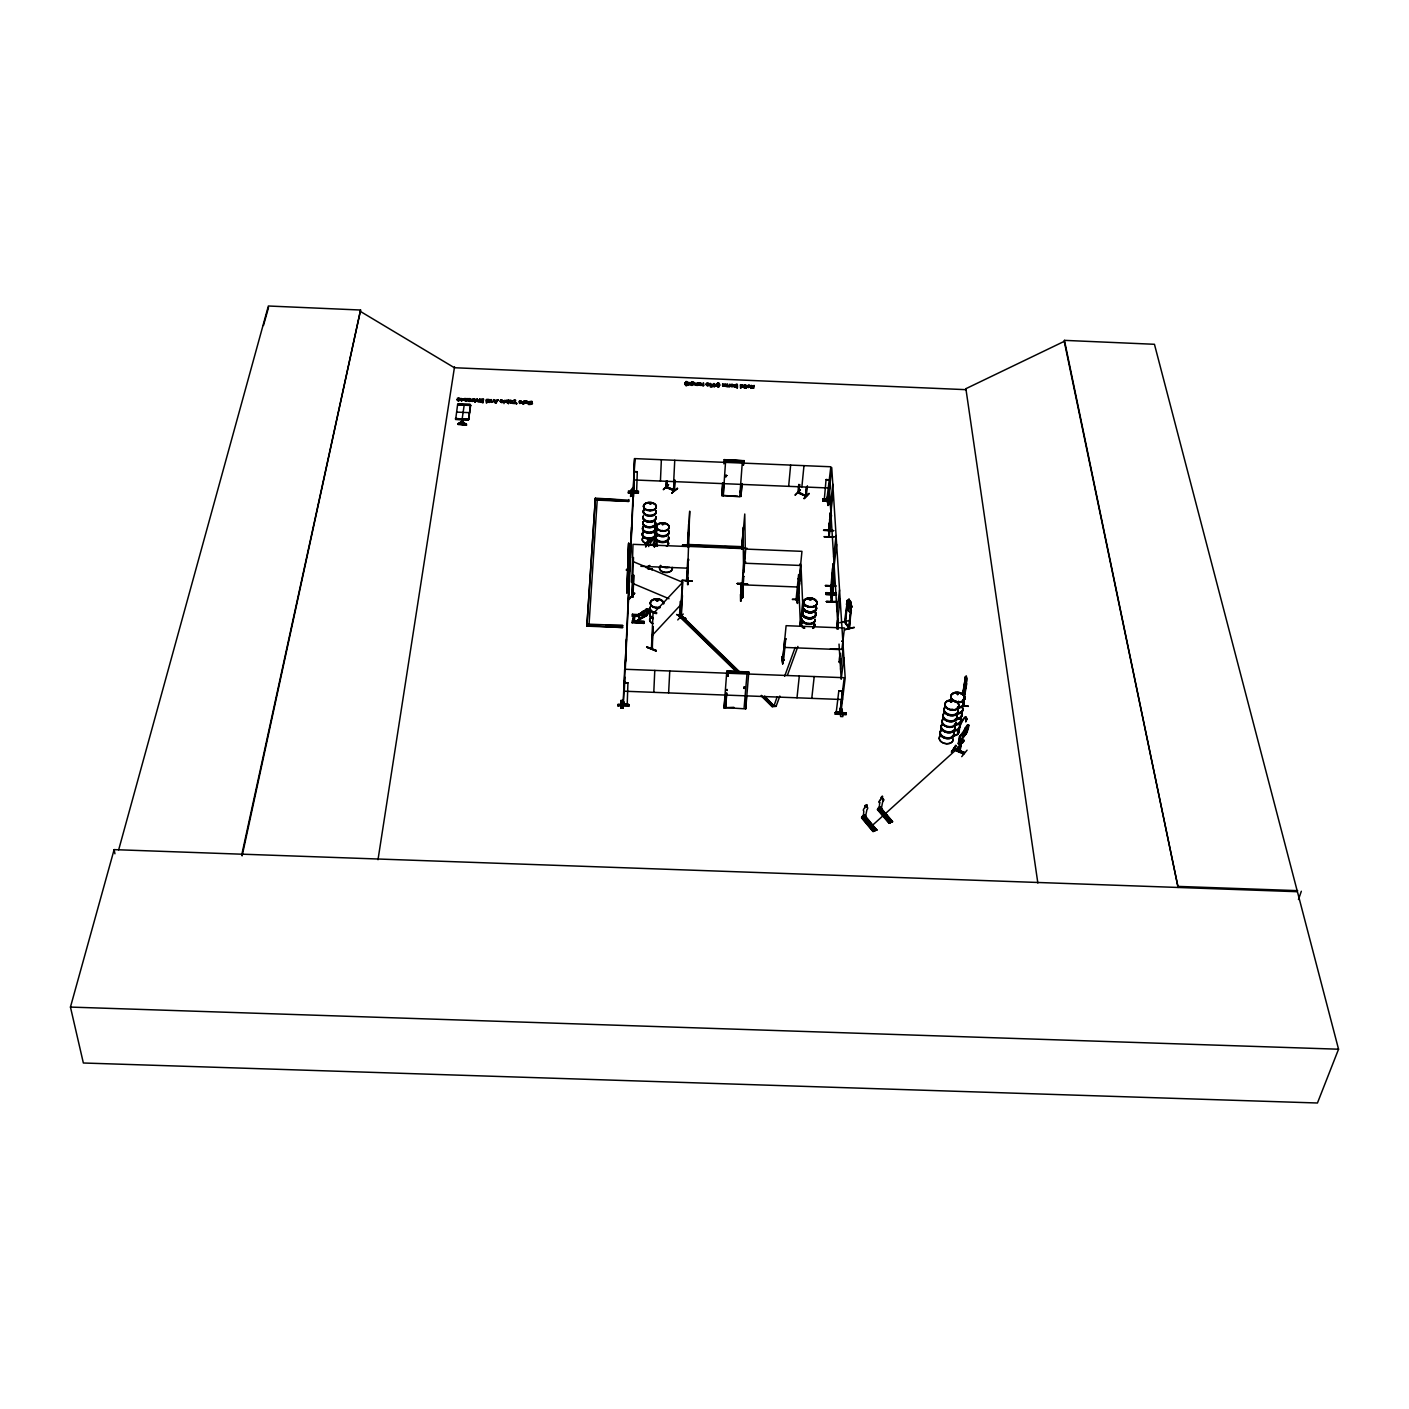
<?xml version="1.0" encoding="UTF-8"?>
<svg xmlns="http://www.w3.org/2000/svg" width="1409" height="1409" viewBox="0 0 1409 1409"><rect width="100%" height="100%" fill="white"/><g stroke="black" fill="none" stroke-linecap="round" stroke-linejoin="round"><path stroke-width="1.5" d="M470.659 401.283C467.541 401.741 467.471 397.444 470.905 398.817C471.839 400.508 466.238 400.35 470.412 400.403C469.038 396.598 471.064 404.559 468.035 400.086M716.388 385.872L715.085 385.309L716.424 385.767M716.388 386.189L716.424 383.6L717.022 386.207M692.717 545.248L689.424 545.512M712.338 386.084L711.351 385.238L712.355 386.013L711.069 386.788L712.972 385.679M713.394 385.626C709.749 380.571 712.038 389.324 712.795 386.154M713.887 386.823L713.958 383.495L714.592 386.841M848.799 627.164L849.645 627.639L848.605 627.886L851.247 606.187L849.169 628.52L844.431 622.021M503.524 401.6C499.561 396.105 501.199 406.937 503.136 400.737C497.324 398.958 505.99 401.917 500.864 401.583M519.146 402.692L522.369 402.234L519.534 401.213L519.674 402.904L521.788 401.917L519.34 401.724L519.622 400.825L522.422 402.146M710.206 386.77L710.259 383.336L710.841 386.788M958.208 743.723L959.723 735.868L958.736 743.934M959.353 742.754L958.648 744.075M959.511 736.713L967.93 725.248M637.308 471.733L633.997 471.61L637.308 471.733L636.569 493.097C630.968 483.903 633.504 508.737 633.24 492.375M686.43 580.79L687.574 580.349L687.451 581.441M686.817 580.825L686.852 579.416L687.381 580.649M687.574 577.901L688.12 584.682L687.662 577.461M687.715 559.743L688.666 560.007L687.715 559.743L686.5 581.406L686.905 579.469M687.416 546.164L687.874 544.825M688.437 558.88L686.764 580.843M688.614 524.236L687.469 546.375L742.015 548.577L742.05 546.657L687.539 544.455L687.469 546.375M709.449 385.273C710.752 382.79 705.011 382.156 706.385 385.08M959.705 735.938L960.603 735.41M626.459 570.346L626.653 569.218L626.477 570.169M636.216 492.34L636.181 492.798M636.938 493.115C631.655 491.213 633.944 495.704 633.028 492.217M703.021 383.037L703.602 385.643L703.655 383.054M723.222 496.038L725.6 461.113L742.332 461.87L739.743 496.796L723.24 495.51L737.682 496.162M627.34 570.434L627.392 569.289M627.938 570.451L627.868 570.046M631.073 489.645C629.436 511.115 632.482 473.195 632.87 495.933L630.845 495.845M632.623 495.809L632.852 489.328M633.416 491.97L633.627 493.943M682.484 545.265L692.7 545.635L682.484 545.265L687.821 544.684L687.416 546.093L687.451 544.737M701.118 385.485C693.316 383.653 704.518 386.225 699.093 384.78C696.064 381.857 704.993 384.005 699.128 383.089M703.602 385.643C701.224 386.313 702.017 383.389 702.985 385.608M502.872 400.931L500.265 401.442L500.389 400.491M627.639 704.183L623.377 703.478M626.758 704.799L627.621 704.482L623.342 704.271L625.931 649.109M627.938 682.784L624.222 682.643L627.938 682.784L627.199 704.729L623.447 704.57L624.011 701.858M697.015 382.772L697.596 385.379L697.649 382.808M698.477 384.745L698.512 382.843M699.146 382.861L699.093 384.428L701.418 383.794M622.76 708.163L623.165 700.167L620.893 700.52L620.788 708.216L623.042 708.287L622.866 700.484M623.042 708.287L623.06 700.167M623.412 704.306L627.199 704.465M627.639 703.954L623.113 703.796M630.193 570.557L630.246 569.271L630.193 570.187M694.69 384.498C694.619 380.271 695.271 386.594 697.596 385.379M747.58 583.96L737.189 583.52M691.625 382.649C692.629 388.109 694.021 378.898 691.097 382.72M696.979 385.115L694.866 384.992L694.743 382.684M688.279 547.168L688.49 532.637M691.625 382.825C697.578 381.962 689.459 389.412 691.114 382.297M966.292 684.334L966.275 683.435L962.928 702.932M591.164 624.927L586.972 624.099L622.672 625.49L622.584 627.551L586.866 626.142L595.373 498.17L628.749 500.195M589.05 624.187L597.257 499.455L628.696 501.41L628.784 499.543M690.322 383.988C687.539 378.581 686.236 388.426 690.322 383.794M595.285 500.036L628.696 501.41M586.866 626.142L595.373 498.17M846.281 714.522L835.22 714.116L835.132 712.936L846.21 713.253L846.281 714.539L835.22 714.204M835.202 712.637L846.245 712.954L835.185 712.478M460.408 399.769C458.718 394.679 455.318 402.904 460.197 399.821M490.279 400.949C493.678 403.96 493.15 400.473 493.432 399.645M618.075 704.236L629.224 704.659M622.584 627.551L586.884 625.473M622.672 625.49L605.852 625.508M628.396 493.062L638.365 493.22L628.396 493.062L628.484 490.913L638.471 491.072L638.365 493.22M626.829 592.925L628.625 543.363L626.829 592.925L627.322 591.974M628.467 586.214L628.132 591.868L627.216 591.815L628.625 543.363M625.666 661.05L626.389 639.175M628.132 591.868L629.946 545.6L629.013 545.565L628.361 556.819L629.295 556.854M628.907 569.606L628.872 570.205M840.275 710.876L842.476 693.228M840.874 712.743C840.046 704.852 842.283 716.424 835.995 712.338M840.962 711.968C840.733 710.946 833.3 713.341 836.682 711.563M629.647 554.353L628.784 580.561L627.903 579.803M629.788 549.968L629.946 545.6M627.903 612.668L629.048 581.547M629.453 570.134L629.488 569.623M630.439 557.665L631.162 536.036M632.694 489.363L632.87 495.933M628.766 599.089L634.719 593.119L629.242 598.895M630.845 548.788L631.567 527.213M632.817 505.672L634.437 458.594L830.834 466.766L826.696 500.952M633.416 497.324L634.702 459.369L624.997 669.504M631.514 582.322L631.813 575.665M627.621 704.747L627.639 703.69M631.725 578.148L632.817 579.24L631.919 579.24L632.993 544.332L689.406 546.604M632.905 574.925L631.919 596.641M457.731 399.751L459.757 399.099L457.344 398.254M487.303 399.381C492.868 398.835 486.633 404.859 487.99 399.733C492.604 407.888 483.428 394.502 486.88 402.463M631.584 582.428L631.672 575.612M632.711 579.222L631.708 578.923M632.782 578.43L631.954 578.095M632.553 557.524L633.504 557.559L632.007 596.676L633.064 596.764L632.077 595.567M632.905 596.183L632.148 596.324M644.036 623.359L644.124 621.492L634.385 621.017L634.332 622.32L644.036 623.359L632.148 622.778L633.715 614.905L632.377 614.289L640.602 614.694M633.715 614.905L633.663 616.209L632.289 616.138L632.377 614.289M633.064 596.764L633.715 575.259L632.711 575.119M632.148 622.778L633.31 621.017M640.725 615.257L634.79 614.958L634.737 616.261L638.682 616.455M805.543 495.211L806.512 495.299M618.005 706.032L618.058 704.694L629.207 704.958L629.154 706.296L618.005 705.874M457.097 399.381C457.872 403.661 463.05 397.479 457.643 398.624C462.328 398.113 455.16 402.005 459.721 400.015L459.651 399.24M829.32 523.373L829.161 530.577L829.654 529.485M830.465 512.999L830.729 517.173M832.578 568.514L832.543 573.498L833.617 568.038L833.741 570.381L832.455 580.543L832.983 579.31M832.86 572.952L832.754 578.236L833.124 569.571M837.157 627.445L837.316 623.835M965.077 680.706C964.126 695.641 969.022 673.502 965.359 676.778L964.601 686.148M490.931 401.53C491.16 396.387 488.923 404.084 492.551 402.023M651.962 570.117L652.015 568.831L648.228 568.637M797.917 492.058L799.009 492.164L798.093 491.847M464.177 400.473L465.023 398.448L464.195 400.279M623.447 704.57L623.5 701.841M633.539 495.862L633.028 497.025L633.187 493.537M680.441 617.389L682.837 582.146L653.019 613.813L651.434 648.721L652.402 647.629M651.927 648.756L652.931 626.547L652.332 648.281M660.434 481.05L661.367 459.704M830.024 526.085L830.306 512.717L830.183 518.142M831.187 508.068L831.081 515.747L831.31 508.085L830.746 510.481M832.701 572.635L832.578 580.543M833.776 580.455L833.529 570.064M833.881 580.455L834.005 572.459L833.423 574.802C833.934 559.708 833.723 585.457 833.353 573.586M837.263 623.465L837.069 627.287L838.214 618.956L838.355 621.439M624.275 691.449L624.927 677.148M625.297 669.011L633.98 480.733M653.794 692.33L654.78 670.42M656.171 650.799L646.661 647.154M668.253 484.573L663.392 489.31M655.942 651.064L646.661 647.101L656.259 650.324M666.334 481.05L666.07 487.461L674.277 490.913M628.484 556.819L629.101 543.381M638.383 492.851L628.414 492.41M666.527 480.874L666.105 487.444M666.686 487.69L667.091 481.367M666.792 487.69L667.285 481.191M737.77 672.463L679.367 615.874L680.23 616.314M462.945 399.892L460.831 398.8L462.909 400.086M677.518 488.43L671.758 492.886M674.083 481.931L673.396 490.543L674.541 489.962L667.091 487.021M673.696 481.596L674.752 460.267M673.537 490.596L673.854 489.592M674.189 490.86L674.752 480.31M674.946 480.134L674.383 490.596M966.31 684.387L966.715 678.433M668.623 692.893L669.751 671.001M685.426 383.988L686.659 385.767L685.443 382.79M685.32 384.111L686.764 381.54L685.567 382.949M687.24 382.491L688.05 384.639L690.216 384.023M685.813 618.639L676.619 614.5L685.796 618.322M829.496 523.391L829.619 525.469M830.641 513.017L830.782 515.095M832.772 568.567L832.913 570.786M833.054 573.023L833.177 575.242M833.318 577.443L833.459 579.663M689.688 384.199C685.179 382.632 689.582 386.348 689.723 383.495L687.803 383.952M677.747 619.925L683.242 614.025M690.956 385.097L693.968 384.217M691.572 385.027L693.387 384.058M679.367 615.874L679.455 616.79L680.248 601.414M681.269 617.019L679.314 616.684L680.283 617.089L681.075 601.766M680.388 617.441L682.326 582.128L633.363 561.698M837.51 623.958L837.439 626.829L838.249 621.087M680.917 617.494L681.938 596.042M682.432 595.514L681.34 616.966M687.768 546.181L689.706 511.15L687.345 581.441M696.979 384.816L695.341 383.935M696.979 385.362L694.725 384.27M627.216 591.815L627.762 582.41M652.015 568.831L648.122 569.166M687.486 580.367L688.085 565.062M687.539 584.647L687.662 577.796M646.96 615.539L634.526 622.091L646.731 614.852M647.259 609.903L634.878 616.455L642.064 612.809M706.473 383.318L706.367 384.639L708.956 384.604L707.001 384.516L707.3 385.467L709.326 385.027M644.124 621.492L632.236 620.964M644.67 615.451L644.653 616.191M706.49 384.851C709.643 387.246 709.097 382.015 706.719 383.688C711.844 382.491 707.565 388.655 706.385 384.41M642.293 618.216L638.805 617.794L638.946 615.416L646.22 609.075L649.637 609.428L649.584 611.876L645.833 614.923L641.13 616.085L643.437 611.823M638.964 617.776L639.105 615.469L642.751 611.207M965.412 680.882L965.376 683.841L966.415 677.253M717.709 383.318C721.249 381.381 718.555 389.571 718.255 386.348A4.403 2.554 3.7 0 0 718.889 385.696L719.118 385.256A4.157 2.413 3.7 0 0 718.854 384.375L717.709 383.318L719.7 385.273M718.467 387.123L719.735 384.851M633.257 622.32L633.663 616.209M634.332 622.32L634.79 614.958M722.623 383.864L722.623 385.925M724.737 383.97L724.719 385.996L722.817 385.802M828.157 501.181L827.893 505.426L827.717 500.371M960.603 740.289L958.402 751.349L960.022 741.011C963.245 748.707 955.513 760.314 961.097 741.521M632.289 616.138L638.488 615.892M726.815 386.401L724.737 385.379M723.257 385.15C725.776 386.647 728.048 387.634 725.353 383.988M726.833 384.058L726.815 386.63M727.925 386.665L729.246 386.418M729.263 384.164L729.88 386.77M836.294 593.365L825.885 592.995M825.885 593.048L836.33 592.661M722.87 483.111L721.76 495.616L722.623 482.759M723.909 463.86L724.208 459.669L743.899 460.761L724.208 459.669M729.263 386.735L727.942 386.242M723.187 495.686L723.962 482.688M733.719 385.414C730.249 390.592 730.496 380.377 733.702 385.837M733.702 385.661L730.637 385.89M725.6 475.326L725.97 476.718M725.952 476.7L726.568 475.502M726.692 475.379L725.705 476.119L726.674 475.608M836.876 601.573L826.378 601.537M734.336 386.823L734.142 385.502M734.071 385.467L736.748 384.798L734.723 385.679M734.318 386.594L737.4 387.81L734.441 386.911M734.036 385.661C741.962 381.54 730.126 386.806 736.766 386.172M829.848 525.029L830.024 518.494L829.531 519.71C830.042 522.158 831.521 516.786 830.2 520.344M831.31 510.287L828.827 536.899L831.151 515.113M833.688 579.275L834.146 574.766M836.876 601.661L826.361 601.59L836.858 602.312M466.432 423.88L458.031 424.109L466.502 424.444L462.451 421.696L462.539 419.283M631.884 595.813L632.8 596.148M740.482 388.056L740.465 384.639L741.099 388.091M741.099 384.657C743.776 385.45 740.588 389.465 743.565 385.573M838.091 618.956L837.598 628.537M956.588 693.369L957.821 693.351M957.75 701.841L958.666 701.365L957.997 701.999M957.715 694.707L957.821 693.404L957.697 694.567M958.613 702.017L958.384 701.471M744.234 384.798L744.903 388.144L744.234 387.316M744.199 388.109L744.85 387.405M745.801 388.285L745.784 384.868L746.418 388.32M952.202 701.612L950.582 702.069M951.815 709.22L952.96 709.361M726.78 693.122L725.617 707.758L724.032 708.04L726.797 671.089L748.813 671.934L745.731 708.868L725.67 707.653L733.878 707.336M725.3 694.866L724.032 708.04M736.837 547.625L747.034 548.277M741.891 483.903L740.94 496.408L742.138 483.569M743.318 465.129L743.617 460.954L724.437 460.162M743.582 464.952L743.899 460.496M725.494 707.758L726.604 693.122M754.079 385.872L751.473 385.661L754.009 387.915L750.927 388.25L753.392 387.334L750.979 385.414L754.044 386.295L754.062 385.397M950.459 701.876C951.269 700.203 953.963 701.929 950.652 701.171M950.776 701.295L951.04 702.052M747.598 584.242L737.189 583.625L743.459 583.379M743.388 527.072L741.75 548.964L743.406 527.653M742.261 547.625L741.75 548.894L744.762 514.003L745.291 549.211L742.561 583.766L742.684 582.868M829.778 524.007L830.06 520.432M830.94 513.616L831.328 510.023M742.913 583.59L740.676 583.96L742.684 584.048L743.159 582.868M740.923 594.334L741.081 601.185M740.835 597.575L742.93 596.993L740.835 597.575L740.711 583.291M742.208 583.766L742.719 582.393M743.864 561.733L741.134 597.205M743.864 572.512L745.713 549.087L801.95 551.342L797.177 600.199M743.811 576.404L742.86 576.369L743.811 576.404L742.208 598.068L741.134 596.976M833.459 563.6L833.142 570.398L833.459 563.6L832.878 565.96M834.022 574.502L833.071 582.375L833.318 572.301L833.018 573.445M743.758 687.733C746.03 684.933 743.089 690.938 744.815 687.574M746.523 695.676L745.731 708.868M879.656 802.707L879.744 802.813A2.589 1.409 -40.2 0 1 880.607 799.801L880.519 799.696A2.589 1.409 -40.2 0 0 879.656 802.707L879.181 809.541L881.329 808.678L882.721 801.492A2.589 1.409 -40.2 0 0 882.686 798.833L882.774 798.938A2.589 1.409 -40.2 0 1 882.809 801.598L882.721 801.492M747.087 385.731L748.355 387.598L750.345 386.383L747.968 385.414L748.267 387.246L750.31 386.313M750.31 386.806L749.06 384.956L747.069 386.172M968.37 706.42L964.003 705.451M968.335 706.103L963.932 705.891M788.653 486.352L790.643 465.093M779.846 696.028L776.095 706.367L772.273 706.702L761.353 695.359M764.576 696.75L773.999 705.909L764.629 696.081M795.398 495.052L800.382 489.768M776.095 706.367L774.069 705.24L772.343 706.032M807.392 485.788L806.283 496.338L797.846 492.815L798.762 484.414M799.713 484.555L798.568 493.15L799.537 484.731M784.778 638.664L785.782 638.964L784.778 638.664L782.682 660.486L786.099 625.684L844.502 627.974L841.86 649.655M781.872 656.559L782.77 663.498M785.764 638.7L783.545 660.522L782.858 659.342M801.88 486.898L803.975 465.639M798.709 599.635L792.457 599.124M475.027 400.156L473.952 399.17M804.081 498.328L809.065 493.379L804.134 498.381M806.406 487.567L805.596 496.074L806.582 487.391M797.018 599.935L796.085 599.16L797.159 599.97M798.604 574.467L796.015 600.164L797.036 600.234M799.678 579.099L797.512 600.516L800.981 565.344L802.637 602.488L800.189 626.019M797.441 603.105L797.529 596.623M798.551 592.89L800.013 578.5M797.512 600.445L799.625 583.22M885.733 817.026L886.296 815.899L886.384 817.114M800.153 625.385L801.228 615.046M800.559 626.036L801.598 615.064M797.001 697.807L799.308 675.985M532.162 401.459L532.109 402.393L531.457 401.266L528.71 401.812L531.211 403.89M831.151 501.181L822.856 501.058L830.799 500.512M827.541 500.195C825.744 501.393 829.549 499.508 824.23 499.772L823.42 500.794L823.966 499.808M826.061 479.571L829.373 479.923L826.061 479.571L824.177 500.847M527.847 403.714L525.222 402.516M528.692 402.234C530.136 406.303 534.222 402.393 529.678 402.78C538.696 404.136 522.651 405.405 531.123 403.643M833.652 530.717L823.578 530.312L831.697 530.207M827.189 497.324L829.144 497.835L829.76 504.017L827.735 503.929C828.844 487.408 824.318 505.461 829.76 503.999M828.245 505.426L830.306 480.522L828.052 501.657M828.069 501.939L831.733 467.577L845.189 677.993L840.926 712.567M827.893 505.426L829.954 480.504M524.183 403.608C524.359 403.819 522.105 404.841 522.545 402.798L523.567 403.573M524.43 400.966C522.07 407.606 523.831 401.671 523.796 400.931M527.635 402.023C526.49 405.774 522.827 400.244 527.653 401.759M528.305 401.618C523.937 404.894 530.647 400.878 525.381 401.001M526.015 401.019C524.835 405.123 529.96 400.526 525.997 401.688M673.414 489.962L666.369 486.457M830.429 505.391L832.789 484.097M828.404 531.175L833.318 492.481M831.504 515.13L829.179 536.917L828.932 528.463M811.778 698.371L814.208 676.567M825.48 585.88L835.907 585.862L825.463 585.492M826.026 594.299L836.453 594.721M963.298 741.433C965.253 738.492 960.304 746.189 963.668 740.024M833.441 564.886L832.314 576.087M833.617 556.96L836.065 535.508M830.887 586.848L832.93 564.762M830.958 586.303L831.257 592.872L833.283 564.886L832.948 567.07M830.57 585.387L830.817 592.819L833.212 570.557M831.416 595.056L831.046 594.193L831.786 601.802L833.758 579.451L831.416 601.802L831.521 594.334M833.652 570.909L830.746 592.185M834.163 565.837L836.647 544.367M833.688 571.508L830.94 595.567M516.61 404.031L516.645 403.238C508.86 397.919 520.872 399.346 512.594 403.08L516.645 403.238M831.416 595.725L833.829 573.727M831.838 601.115L834.198 579.803M514.954 403.168L515.254 400.579M836.999 611.524L839.553 589.931M509.53 402.287C508.984 398.395 514.074 405.915 509.512 402.041M509.582 402.199C509.389 404.084 515.571 400.191 509.706 400.332M836.647 628.696L840.151 599.301M837.016 628.713L837.545 619.995M966.257 683.612L963.016 703.619M508.808 400.297L508.438 403.819L508.121 400.667L505.567 401.477L507.663 402.78L506.271 401.354L508.808 400.297L506.166 401.741M840.38 653.318C837.791 663.058 840.345 665.101 840.715 658.901M844.977 621.158L844.467 622.091L847.443 600.551L846.58 604.003L847.69 609.551L846.527 603.95M503.946 403.626L504.968 400.138M847.443 600.551L845.277 622.479M845.347 622.549L847.778 601.713L849.063 599.283M844.59 629.717L854.136 627.234M840.574 669.345L843.251 647.612M840.328 711.774L840.151 712.866L836.189 712.672L838.813 690.868L842.529 691.273L838.813 690.868M843.885 657.58L841.191 679.314L839.024 644.089M849.345 620.506L839.623 622.743M851.353 606.486L849.504 628.432L844.555 621.158M839.482 711.668L839.517 712.056M839.94 708.41L842.142 708.921L842.864 716.617L840.609 716.547L840.187 708.762M843.146 691.255L843.005 689.089L840.345 712.795M491.089 399.54L490.948 401.23L492.516 402.269M486.264 402.868L486.651 399.363M486.898 402.904L487.021 401.935M483.128 402.604L483.516 399.223L480.328 399.874C484.256 398.043 483.481 403.837 480.011 401.688L483.128 402.604L479.958 402.041M480.31 401.318L482.618 401.424L480.346 400.543M478.761 401.671L479.676 399.064L478.761 401.671L476.718 398.941L477.598 401.688L479.377 401.266L479.676 399.064M475.15 399.293C475.361 404.189 476.101 399.857 473.988 399.275M475.485 401.547L475.397 402.181M477.352 398.958L477.246 401.16L478.831 401.125M876.768 830.06L872.999 831.592L861.533 817.836L862.202 816.498L863.259 818.629L866.024 817.537L865.214 815.3L866.236 817.625L862.977 818.911L863.365 817.889M862.255 817.572L873.721 831.31L862.202 816.498M863.206 815.335L863.083 817.026L863.312 815.459C864.721 815.159 863.664 815.529 864.052 816.392L876.75 830.077L864.422 816.568M473.494 398.8L472.561 401.424L472.86 398.765M474.851 401.512L473.706 400.72L474.868 400.772L474.763 402.146M475.009 399.716L473.97 398.835L475.696 399.821M864.65 807.991L864.844 805.93L864.65 807.991A2.607 1.427 -39.9 0 0 863.805 811.003L863.277 817.731L865.461 816.868L866.887 809.788A2.607 1.427 -39.9 0 0 866.834 807.128L867.028 805.067L866.834 807.128M864.193 814.93L863.981 816.498L875.87 830.324M864.087 816.621L864.298 815.054M876.697 830.112L864.967 815.406M865.214 815.3L861.832 817.537L873.879 831.134M468.686 400.561L470.659 400.473M470.518 399.346C467.224 400.702 472.473 399.452 468.264 398.571M471.187 401.354L472.614 401.089M457.696 405.07L458.682 403.678L469.954 404.172L470.606 405.616L468.598 419.759L455.653 419.213M867.997 824.705L871.238 823.578M869.159 826.097L872.4 824.987M462.293 424.69L462.24 424.268M467.365 398.536L466.414 401.16L466.731 398.518M468.81 399.152L470.447 399.487M870.198 827.347L873.439 826.22L870.198 827.347L957.592 748.408C961.449 752.195 953.012 748.989 957.592 748.408M465.023 398.448L464.9 400.632L467.048 401.178M889.009 823.261L877.437 809.647L877.842 808.414L890.065 822.856L877.842 808.414M879.093 807.146L878.969 808.836L880.079 806.758M880.607 799.801L882.104 796.525M460.813 399.24C467.031 396.968 458.066 403.361 462.804 399.804M864.668 816.586L876.574 829.76L873.51 831.38M882.774 798.938L882.298 796.332M881.893 809.347L880.836 807.234M881.083 807.128L882.104 809.435L878.881 810.721L879.005 809.788M457.661 404.189L455.653 419.495L468.035 419.935M883.883 816.639L887.124 815.353M885.081 817.836L888.286 816.727M886.12 819.069L889.361 817.784M887.283 820.461L890.506 819.351M809.946 598.878L809.294 599.758M809.083 599.336L810.827 599.935M810.457 606.944L810.95 606.381M811.126 599.776L809.347 599.036M811.038 606.574L810.157 606.874M377.999 859.719L454.543 366.763M797.547 599.054L797.917 600.393M830.817 511.52L831.292 509.318M829.654 521.911L830.024 519.727M833.6 569.324L833.212 571.526L833.335 563.6M951.568 751.948L955.83 745.379M962.576 694.743L965.482 676.796L962.946 694.76M962.875 694.073L965.869 676.936M964.637 752.565L954.21 748.602L964.461 752.582M963.051 705.169L966.715 683.647M956.341 745.643L951.392 752.195L955.778 745.396M958.666 743.987L960.568 735.551M961.079 740.359L958.402 751.173M959.423 751.596L961.431 740.87M959.652 751.103L961.678 740.747L961.008 741.645M962.541 743.019L963.95 740.148M961.713 756.651L967.067 750.169M966.292 732.257L959.564 741.574M963.826 753.639L953.717 749.024L963.791 753.727M968.881 725.177C960.498 745.995 972.439 723.61 967.208 725.318M837.686 622.461L838.196 620.295M726.111 702.492L725.97 703.954L725.917 702.774M728.048 674.664L728.171 676.038M727.079 690.48L727.009 689.353M1064.447 340.362L1178.1 887.459L1064.253 341.348L1064.447 340.362L1154.447 344.289L1338.55 1049.212L1317.45 1103L83.36 1063.002L70.45 1007.083L114.129 849.627L241.89 854.206L360.581 310.033L268.362 306L118.673 849.821M742.156 548.964L742.208 547.625M829.602 520.854L830.148 518.494L830.13 519.727M691.608 383.072L693.739 382.35M739.954 492.446L740.06 491.107L740.165 492.41M656.136 539.136L653.512 546.269M701.453 383.583L699.093 384.71M837.615 621.281L838.091 619.079M360.581 310.033L242.119 855.879L241.89 854.206M734.283 387.017L735.005 386.013M656.981 607.543L656.33 607.543M657.774 600.938L657.246 599.776L656.735 600.798M658.056 600.657L657.369 600.815M656.347 600.146L657.228 600.058M662.23 530.436L663.252 530.735M663.498 524.377L662.23 524.06M663.762 524.588L663.075 523.602M662.424 524.624L663.181 523.637L662.389 524.764M828.034 503.541L827.964 504.88M462.927 399.452L461.095 400.561A2.078 1.215 -0.7 0 0 462.029 400.561L463.526 399.751M650.306 510.252L649.76 510.498M684.739 383.495L686.764 381.557M649.866 503.154L650.447 503.806M650.958 503.982C648.246 501.551 650.87 506.236 650.553 503.348M628.009 576.14L628.009 575.418M646.907 646.801L656.207 650.711M628.449 562.614L628.238 563.741L628.449 562.35M628.854 548.788L628.713 548.277M831.821 601.713L831.116 595.162M829.232 536.776L828.844 530.612M263.465 325.497L268.52 307.567M863.77 815.811L864.457 816.269M863.558 815.793L864.474 815.987M528.674 402.41L532.109 401.952L529.379 402.375M880.889 797.846L881.558 796.86M879.286 807.427L880.326 807.797M965.676 679.385L966.292 677.253M487.232 400.35L488.905 400.913L487.056 401.195M1298.464 899.523L1301.335 891.245M965.517 678.134L966.398 676.003L965.5 676.901M787.367 675.369L797.899 646.432M773.999 705.909L777.081 696.962M784.619 676.302L795.187 647.383M468.51 419.037L455.635 418.632M468.581 419.178L468.264 420.146M753.339 387.158L750.962 387.792M458.066 423.968L466.52 425.113L462.434 421.344L458.048 423.651M849.433 600.586L848.377 604.302L849.24 607.05L849.539 600.569M708.868 384.833L706.473 384.129L708.956 384.322M510.199 401.512L511.96 401.107M829.637 519.815L830.13 518.618M879.375 807.11L880.185 806.881M965.447 728.752L963.615 733.913L968.388 727.907M965.218 727.995L962.224 736.22L963.879 736.15L962.277 736.114L965.218 727.995L967.243 725.212L968.776 725.124L966.961 726.657M880.396 807.885L892.496 821.482L888.938 823.279L890.083 822.838M832.719 582.604L832.842 584.982L833.371 583.766M956.676 693.844L957.451 694.232M958.842 742.402L958.261 743.741M869.459 824.247L870.498 825.216M500.442 400.086L502.854 401.829L500.283 401.671M508.209 400.279C505.408 398.888 504.616 403.767 507.927 402.252M651.398 648.668L652.367 647.506M747.703 386.013L749.676 386.471M747.739 386.084L749.641 386.894L747.069 385.996M810.404 599.212L809.471 599.424L810.457 599.072M646.555 543.575L648.633 539.806L653.547 537.569L648.316 543.398L648.739 546.586M646.449 543.557C647.541 537.04 659.606 535.279 656.541 544.244M645.551 546.727L649.76 539.33M645.886 546.868L650.236 539.594M654.058 546.604L656.576 543.117L654.551 546.886M654.392 546.762L656.576 543.117M668.641 484.661L663.375 489.751M629.136 599.23L634.578 593.453M782.347 656.524L782.664 663.833M656.066 600.216L657.263 599.899M800.33 490.103L794.975 494.999M849.451 628.361L844.889 621.774M494.559 399.698L494.929 400.966L498.082 399.839L495.193 403.115L493.854 399.663L495.669 402.727L496.62 400.949L495.669 402.727M496.849 401.054L497.395 399.821M496.003 403.15L498.082 399.839M959.423 742.296L966.644 732.416M960.445 741.187L961.414 739.672M959.776 742.437L966.504 733.138M962.259 742.895L963.738 741.381M747.14 385.943L749.465 385.485L749.694 386.542M839.165 662.353L840.363 662.389L839.253 661.578M743.476 386.313C741.627 389.236 741.028 382.684 743.441 385.767M865.144 805.525L866.429 804.627M782.559 660.152L783.615 660.169M725.741 476.594L726.216 475.379M960.727 740.57L961.572 741.028L960.551 740.271M742.261 597.293L741.24 597.275M512.577 400.825L510.164 402.252M457.731 404.348L470.588 405.176M457.731 404.63L470.377 404.929M457.749 404.929L470.588 405.475M743.793 687.504L744.868 687.345M878.054 809.4L877.472 809.647M892.443 821.764L891.58 822.24L880.026 808.607L880.924 808.15M875.922 830.2L876.557 829.954M889.854 822.715L877.719 809.347L880.942 808.062L892.654 821.799L889.22 822.962L877.719 809.347M652.068 635.6L681.639 603.845M633.715 575.259L632.87 596.958M799.009 492.164L806.494 496.091M809.048 493.661L804.152 498.751M869.582 824.124L870.269 825.234M736.748 384.798C739.619 388.831 732.557 386.26 736.731 386.612L734.829 385.52M671.829 492.939L677.553 488.5M671.741 493.309L677.165 488.271M839.377 661.578L840.468 661.878M783.703 659.694L783.633 660.469M511.766 401.354L510.269 401.336M691.22 382.543L693.739 382.297M741.204 597.733L742.015 598.05M685.989 381.504L684.704 383.776L685.901 385.731M529.467 402.181L532.056 402.393M846.95 600.551L849.063 599.406M849.398 611.629L851.423 610.555L849.31 611.788L847.831 609.481M717.709 387.07L718.22 386.77A4.403 2.554 3.7 0 0 718.854 386.119L719.154 384.833A4.157 2.413 3.7 0 0 718.889 383.952L717.745 382.896M646.079 567.492L649.725 565.396M646.308 567.739L649.708 565.802M635.16 616.261L643.825 611.418M634.878 616.455L647.013 609.657M634.807 621.915L646.978 615.099M634.526 622.091L646.713 615.293M869.564 824.283L870.603 824.212M724.825 386.242L722.641 385.291M458.066 423.722L462.381 421.256M881.735 796.561L882.633 796.42M727.942 676.073L728.277 674.682L728.189 675.774M1037.852 883.056L965.887 388.69L1064.253 341.348M808.484 623.482L808.889 623.465A6.71 4.403 6 0 0 815.212 619.291M726.833 385.96L725.371 385.502M702.985 384.992L701.682 385.168M620.893 700.502L620.841 708.163M741.099 384.886L743.529 385.996M703.003 384.868L701.664 385.115M471.434 400.931L472.649 400.772L471.187 400.913M699.111 383.53L700.819 383.583L699.128 383.988M492.534 401.583L490.913 401.089M691.608 383.266L693.88 383.53M466.449 400.913L464.177 400.033M478.778 401.001L476.541 400.737M862.114 817.238L864.862 816.146M466.449 400.473L464.213 400.209M724.754 385.555L723.433 385.696L723.257 383.9M525.997 401.266L528.322 402.199M510.305 401.037L512.577 401.248M507.98 402.375L506.166 401.301M730.637 384.745L733.666 385.59M691.625 383.125L693.439 384.146M699.111 383.829L700.784 384.005L699.128 384.287M687.257 382.878L690.304 383.724M510.269 400.913L511.978 401.53L510.146 401.882M840.257 712.091L835.977 711.932M742.772 579.645L742.948 586.831L742.79 580.068M740.57 601.238L740.465 594.369M844.643 629.717L854.347 627.586M845.048 622.109L849.134 627.833M848.975 599.441L852.11 606.997M848.958 599.318L850.631 601.573L850.578 608.6L849.292 609.199L847.461 604.285M956.112 722.218L956.147 722.218A7.098 4.826 9.9 0 1 946.936 726.199A7.098 4.826 9.9 0 1 943.748 718.114M958.93 731.289L958.965 731.289A7.01 4.791 10.1 0 1 952.537 735.903M953.136 739.091A7.045 4.826 10 0 1 944.012 743.283A7.027 4.826 10 0 1 940.877 735.181A7.045 4.826 10 0 0 944.012 743.283A7.027 4.826 10 0 0 953.118 739.073L953.189 739.091M646.115 610.326L649.708 609.498L646.255 609.252M657.21 600.85L656.118 600.481M623.676 703.514L623.095 704.57L624.663 669.257L844.238 677.711L839.834 712.813L836.189 712.672M687.205 382.913L689.688 383.935M730.567 384.763L733.085 385.362M519.34 401.283C525.487 399.187 515.412 406.884 522.422 401.706M806.283 496.303L798.163 492.639M636.463 493.115L633.275 492.956M527.847 402.904L525.962 402.851M701.101 384.692L699.146 384.463M783.791 659.729L782.752 659.377M741.187 596.923L742.279 597.469M886.402 816.956L885.416 816.639M736.026 386.154L734.97 386.999L736.132 387.316M826.784 500.195L823.86 499.825M822.733 498.909L830.641 499.033L822.733 498.927L822.856 501.058M822.821 500.459L830.817 500.741M70.45 1007.083L1338.55 1049.212M798.744 599.353L792.422 599.582M741.293 598.032L742.12 597.786M781.819 656.612L782.717 663.938M783.668 660.451L782.805 660.451M1178.4 886.42L1297.671 890.647M242.489 854.189L1297.302 891.703M631.813 578.923L632.729 578.94M737.171 583.573L743.441 583.749M830.394 648.844L841.103 649.179M783.968 647.4L839.711 649.567M727.062 671.3L748.514 672.128M726.797 671.424L748.831 672.269M728.189 672.234L747.246 672.956M964.619 686.095L964.795 688.702L965.693 687.698M623.958 691.203L841.508 699.498M827.4 497.659L829.144 497.817M633.68 492.252L636.216 492.375M827.048 500.723L823.789 500.582L826.66 500.635M834.11 536.688L823.948 536.706L834.075 537.04M689.67 545.195L713.659 546.164M724.561 546.604L741.997 547.308M687.522 545.706L742.067 547.907M743.899 563.195L800.559 565.467M640.866 566.312L688.191 568.197M832.966 577.003L832.825 582.621M825.463 585.51L835.854 586.144M742.191 584.805L798.357 587.042M825.868 592.661L836.294 593.013M825.973 594.598L836.418 595.003M826.361 601.59L836.84 602.048M838.232 621.422L838.056 626.494M458.031 424.514L466.502 425.078M725.459 461.042L742.49 461.765M633.715 479.941L828.51 487.99M739.778 496.355L741.204 496.426M595.373 498.839L616.244 499.684M829.161 523.056L829.038 528.481M833.67 530.559L823.578 530.312M689.706 383.776L687.152 383.583M730.496 385.679L733.067 385.784M706.966 384.939L708.921 385.027M731.112 385.978L733.067 386.066M711.316 385.661L712.373 385.59M684.897 384.181L686.694 385.326M480.328 399.434L483.516 399.223M494.911 400.543L496.849 400.614M459.757 399.293L457.132 399.839M500.265 401.001L502.837 401.213M457.15 399.61L459.774 399.716M495.07 401.318L496.62 401.371M480.293 400.896L482.671 401.072M502.854 401.829C498.046 400.579 502.784 403.89 503.471 401.107M519.762 402.551L521.753 402.639M473.653 401.037L474.886 401.195M522.51 403.097L523.584 403.273M493.854 399.663L496.003 402.727M512.541 403.414L516.645 403.678M747.069 672.498L728.365 671.688L747.069 673.167L744.111 707.758M725.6 461.641L742.332 462.416M728.118 385.89L729.281 385.679L728.101 386.313M471.416 400.543L472.649 400.35L472.561 401.424M808.713 623.835A6.71 4.403 6 0 1 801.809 619.132A6.728 4.421 6 0 0 808.696 623.87A6.71 4.403 6 0 0 815.177 619.661A6.728 4.421 6 0 1 808.696 623.87L808.379 623.817M726.075 702.756L726.005 703.813L725.934 702.58M827.47 497.712L827.981 504.669M754.026 385.819L750.715 386.154L753.304 387.581M666.721 486.915L666.14 486.669M666.369 487.179L674.418 490.649M750.962 387.827C757.743 389.166 748.038 384.657 753.991 386.295M734.97 386.418L734.071 385.238M958.314 748.936C962.347 749.394 956.412 744.516 957.451 748.249M886.525 815.829L885.292 816.621M828.879 529.766L828.827 536.829M723.028 495.616L721.76 495.616M632.606 583.396L669.011 598.719M968.406 726.533L964.742 732.064L968.247 727.414M954.263 748.267L964.443 752.793M953.435 749.641L963.58 754.044M743.917 687.522L744.974 688.191M744.833 687.997L743.758 687.31M464.97 400.279L466.485 400.156L466.414 401.16M892.056 822.028L879.85 808.326M725.987 475.907L726.692 475.714M360.686 311.6L454.385 367.731L966.151 389.677L966.01 388.708M470.518 405.035L468.581 419.477L455.547 418.491M628.432 562.878L628.414 563.67M681.322 615.257L741.046 673.203M681.269 615.909L736.291 669.293M679.596 616.649L737.717 673.132M761.283 696.011L772.273 706.702M840.504 712.214L840.768 710.523M880.731 807.973L892.249 821.958M861.956 816.604L874.144 831.151M861.78 817.643L873.245 831.398M463.561 399.399L460.866 398.395M495.052 400.878L495.651 402.305M694.021 383.283L694.073 384.181M850.666 601.52L851.74 607.173M684.774 384.34L684.721 383.354M114.129 849.627L114.939 853.784M828.14 500.618L828.122 501.939M828.985 497.782L829.602 503.946M835.836 711.615L835.766 712.655M455.547 418.332L455.583 419.371M829.39 488.8L838.108 629.347M841.966 691.59L842.459 699.78M827.999 501.534L828.21 505.021M827.664 501.164L827.876 505.021M797.036 596.218L797.494 603.475L797.001 596.659M798.78 586.901L800.382 624.152M456.639 412.115L469.602 412.661M464.23 404.788L461.993 420.058M750.944 387.369L750.927 388.25M744.85 384.816L744.903 388.144M743.089 535.455L743.582 570.786M742.737 583.379L742.93 596.993M742.684 584.048L742.878 597.663M737.4 384.498L737.4 387.81M510.322 400.367L510.199 401.952M730.584 384.34L730.496 385.872M727.449 384.076L727.431 386.665M528.745 403.502L528.657 404.401M962.365 708.163A7.063 4.773 9.9 0 1 958.138 713.923M962.523 707.794A7.168 4.843 9.9 0 1 958.226 713.641M961.502 713.165A7.063 4.791 10 0 1 955.478 719.03M961.537 712.831A7.045 4.773 10 0 1 955.531 718.678A7.01 4.755 10 0 0 961.502 712.831M962.734 700.59A7.186 4.843 9.9 0 1 963.316 705.504A7.186 4.843 9.9 0 1 957.451 707.741M949.86 701.277A7.186 4.843 9.9 0 1 950.441 700.114M962.946 708.428A7.08 4.773 9.9 0 1 958.314 712.919M963.421 702.158A7.08 4.773 9.9 0 1 957.38 708.023M962.576 707.494A7.168 4.843 9.9 0 1 958.279 713.341M962.787 700.273A7.186 4.843 9.9 0 1 963.369 705.204A7.186 4.843 9.9 0 1 957.504 707.424M949.913 700.96A7.186 4.843 9.9 0 1 951.498 698.829M962.77 699.956A7.098 4.773 9.9 0 1 963.351 704.817A7.098 4.773 9.9 0 1 957.556 707.001M950.071 700.625A7.098 4.773 9.9 0 1 951.639 698.529M959.388 725.089A7.027 4.773 10 0 1 953.4 730.972M959.529 724.737A7.115 4.843 10 0 1 953.453 730.69M961.449 713.412A7.063 4.791 10 0 1 955.425 719.277M960.586 718.819A7.133 4.843 10 0 1 954.492 724.772M959.952 725.371A7.027 4.773 10 0 1 955.355 729.88M960.427 719.171A7.045 4.773 10 0 1 954.421 725.054M960.639 718.52A7.133 4.843 10 0 1 954.545 724.473M960.603 718.185A7.045 4.773 10 0 1 954.597 724.05M961.766 714.979A7.045 4.773 10 0 1 955.372 719.559A7.01 4.755 10 0 0 961.731 714.962M955.707 714.733A7.098 4.808 9.9 0 1 954.862 720.88A7.098 4.808 9.9 0 1 945.844 720.527A7.098 4.808 9.9 0 1 943.572 714.275M956.711 715.578A7.204 4.879 9.9 0 1 953.506 721.214A7.204 4.879 9.9 0 1 944.47 719.224A7.204 4.879 9.9 0 1 944.558 712.901M956.042 722.465A7.098 4.826 9.9 0 1 946.848 726.639A7.098 4.826 9.9 0 1 943.678 718.555M957.75 709.572A7.221 4.879 9.9 0 1 950.652 715.473A7.221 4.879 9.9 0 1 944.558 707.882M956.729 714.927A7.098 4.808 9.9 0 1 953.576 720.492A7.098 4.808 9.9 0 1 944.664 718.537A7.098 4.808 9.9 0 1 944.752 712.302M957.609 709.942A7.115 4.808 9.9 0 1 950.599 715.772A7.115 4.808 9.9 0 1 944.594 708.269M957.803 709.255A7.221 4.879 9.9 0 1 950.705 715.173A7.221 4.879 9.9 0 1 944.611 707.565M957.785 708.921A7.115 4.808 9.9 0 1 950.776 714.75A7.115 4.808 9.9 0 1 944.752 707.265M953.594 732.891A7.045 4.826 10 0 1 946.654 738.721A7.045 4.826 10 0 1 940.719 731.218M952.907 731.306A7.151 4.879 10 0 1 951.586 737.788A7.151 4.879 10 0 1 942.022 736.555A7.151 4.879 10 0 1 941.688 729.862M954.791 726.604A7.168 4.879 10 0 1 947.729 732.521A7.168 4.879 10 0 1 941.688 724.931M952.942 730.69A7.045 4.826 10 0 1 951.639 737.083A7.045 4.826 10 0 1 942.198 735.868A7.045 4.826 10 0 1 941.881 729.263M954.633 726.974A7.063 4.826 10 0 1 947.658 732.803A7.063 4.826 10 0 1 941.705 725.3M952.96 731.007A7.151 4.879 10 0 1 951.639 737.471A7.151 4.879 10 0 1 942.075 736.238A7.151 4.879 10 0 1 941.74 729.563M954.844 726.304A7.168 4.879 9.9 0 1 947.781 732.222A7.168 4.879 9.9 0 1 941.74 724.613M954.809 725.97A7.063 4.826 9.9 0 1 947.834 731.817A7.063 4.826 9.9 0 1 941.881 724.314M955.954 722.764A7.063 4.808 9.9 0 1 946.813 726.921A7.063 4.808 9.9 0 1 943.643 718.872M814.842 612.017A6.834 4.474 6 0 1 813.152 617.864A6.834 4.474 6 0 1 803.993 616.719A6.834 4.474 6 0 1 804.116 610.661M808.748 623.465A6.71 4.403 6 0 1 801.844 618.762M816.533 608.318A6.851 4.456 6 0 1 808.15 612.334A6.851 4.456 6 0 1 803.711 605.571M814.878 611.717A6.834 4.474 6 0 1 813.187 617.565A6.834 4.474 6 0 1 804.028 616.42A6.834 4.474 6 0 1 804.152 610.361M816.269 606.839A6.851 4.456 6 0 1 809.065 612.158A6.851 4.456 6 0 1 803.729 605.271M813.645 623.007A6.798 4.474 6 0 1 812.834 628.396M803.253 628.009A6.798 4.474 6 0 1 801.932 622.549M815.124 620.171A6.71 4.403 6 0 1 809.523 624.346A6.71 4.403 6 0 1 802.038 620.805M815.177 619.872A6.728 4.421 6 0 1 808.678 624.064A6.728 4.421 6 0 1 801.774 619.344M660.187 607.649A6.675 4.368 2.6 0 1 650.641 604.989A6.675 4.368 2.6 0 1 655.925 599.371A6.675 4.368 2.6 0 1 663.639 603.985M653.036 617.794A6.658 4.386 2.6 0 1 650.113 612.739M656.576 613.584A6.675 4.386 2.6 0 1 650.306 607.807M656.612 612.598A6.675 4.386 2.6 0 1 650.342 606.803M652.807 623.377A6.605 4.368 2.6 0 1 650.588 617.301M652.966 618.199A6.763 4.456 2.6 0 1 649.989 613.056M656.594 613.003A6.781 4.456 2.6 0 1 650.236 607.138M652.79 623.711A6.622 4.368 2.6 0 1 650.571 617.635M653.001 618.78A6.658 4.386 2.6 0 1 650.06 613.725M652.966 618.498A6.763 4.456 2.6 0 1 649.972 613.355M668.5 537.745A6.393 4.051 2.7 0 1 664.625 542.395A6.393 4.051 2.7 0 1 656.7 540.351M656.154 537.252A6.393 4.051 2.7 0 1 656.823 536.301M668.606 537.393A6.481 4.104 2.7 0 1 664.942 542.042A6.481 4.104 2.7 0 1 656.929 540.351A6.481 4.104 2.7 0 1 657.827 535.121M666.668 540.739A6.393 4.068 2.7 0 1 667.549 545.688A6.376 4.051 2.7 0 0 667.637 541.62M666.51 546.146A6.376 4.051 2.7 0 0 666.668 540.422A6.393 4.068 2.7 0 1 666.527 546.287M657.492 545.776A6.376 4.051 2.7 0 1 655.907 543.892A6.393 4.068 2.7 0 0 657.475 545.917M668.253 530.524A6.499 4.104 2.7 0 1 666.668 535.667A6.499 4.104 2.7 0 1 658.302 535.314A6.499 4.104 2.7 0 1 657.017 530.066M668.553 536.759A6.411 4.051 2.7 0 1 661.385 541.549A6.411 4.051 2.7 0 1 656.858 535.314M668.782 531.88A6.411 4.051 2.7 0 1 661.614 536.67A6.411 4.051 2.7 0 1 657.087 530.436M668.623 537.093A6.481 4.104 2.7 0 1 661.367 541.937A6.481 4.104 2.7 0 1 656.77 535.614M668.271 530.224A6.499 4.104 2.7 0 1 666.686 535.35A6.499 4.104 2.7 0 1 658.32 535.015A6.499 4.104 2.7 0 1 657.034 529.766M668.835 530.894A6.411 4.051 2.7 0 1 661.649 535.684A6.411 4.051 2.7 0 1 657.122 529.449M672.216 567.563A6.481 4.174 2.8 0 1 664.978 572.512A6.481 4.174 2.8 0 1 660.381 566.083M672.216 567.369A6.481 4.174 2.8 0 1 664.978 572.301A6.481 4.174 2.8 0 1 660.398 565.89M667.778 567.299A6.569 4.209 2.8 0 1 664.361 567.158M669.31 567.228A6.481 4.157 2.8 0 1 662.811 566.964M661.49 566.259A6.481 4.157 2.8 0 1 660.486 565.344M655.678 517.438A6.429 4.033 2.5 0 1 649.285 522.263A6.429 4.033 2.5 0 1 643.261 516.927M655.784 517.085A6.517 4.086 2.5 0 1 649.302 521.982A6.517 4.086 2.5 0 1 643.191 516.575M643.068 521.682A6.429 4.033 2.5 0 0 649.936 527.019A6.429 4.033 2.5 0 0 654.868 521.189A6.411 4.016 2.5 0 1 649.936 526.878A6.411 4.016 2.5 0 1 643.103 521.559M656.048 510.833A6.534 4.086 2.5 0 1 648.704 515.659A6.534 4.086 2.5 0 1 644.124 509.371M655.713 516.451A6.429 4.033 2.5 0 1 649.32 521.26A6.429 4.033 2.5 0 1 643.297 515.941M655.925 511.502A6.446 4.033 2.5 0 1 648.686 516.258A6.446 4.033 2.5 0 1 644.177 510.058M655.784 516.786A6.517 4.086 2.5 0 1 649.302 521.665A6.517 4.086 2.5 0 1 643.208 516.258M655.978 510.498A6.446 4.016 2.5 0 1 648.721 515.254A6.446 4.016 2.5 0 1 644.212 509.054M654.357 533.218A6.393 4.033 2.5 0 1 652.754 538.273A6.393 4.033 2.5 0 1 644.529 537.939A6.393 4.033 2.5 0 1 643.297 532.761M654.445 532.849A6.481 4.086 2.5 0 1 652.807 537.974A6.481 4.086 2.5 0 1 644.477 537.639A6.481 4.086 2.5 0 1 643.244 532.391M654.815 521.946A6.411 4.016 2.5 0 1 649.901 527.759A6.411 4.016 2.5 0 1 643.068 522.422M654.85 521.612A6.429 4.033 2.5 0 1 649.919 527.459A6.429 4.033 2.5 0 1 643.05 522.105M654.692 526.984A6.499 4.086 2.5 0 1 653.054 532.109A6.499 4.086 2.5 0 1 644.706 531.774A6.499 4.086 2.5 0 1 643.455 526.526M654.392 532.232A6.393 4.033 2.5 0 1 652.79 537.287A6.393 4.033 2.5 0 1 644.565 536.952A6.393 4.033 2.5 0 1 643.332 531.774M654.604 527.353A6.411 4.033 2.5 0 1 653.001 532.408A6.411 4.033 2.5 0 1 644.758 532.074A6.411 4.033 2.5 0 1 643.526 526.896M654.463 532.549A6.481 4.086 2.5 0 1 652.825 537.674A6.481 4.086 2.5 0 1 644.494 537.34A6.481 4.086 2.5 0 1 643.244 532.091M654.709 526.684A6.499 4.086 2.5 0 1 653.072 531.809A6.499 4.086 2.5 0 1 644.723 531.475A6.499 4.086 2.5 0 1 643.473 526.226M654.639 526.367A6.411 4.033 2.5 0 1 649.725 532.197A6.411 4.033 2.5 0 1 642.891 526.86M646.784 543.381A6.341 4.016 2.5 0 1 643.156 537.34M646.766 543.715A6.358 4.016 2.5 0 1 643.138 537.657M692.242 581.107L681.85 580.297L692.259 581.107M650.324 542.976L651.169 545.371L652.913 544.402L654.921 539.101L654.058 538.608L650.324 542.976M624.257 680.688L624.557 682.889L624.257 680.688M633.909 472.385L634.103 475.872L633.909 472.385M649.038 610.537L645.903 613.796L642.997 614.659L644.477 612.369L649.109 610.608M871.361 828.739L874.619 827.435L871.361 828.739M872.136 829.672L875.412 828.369L872.136 829.672M888.075 821.377L891.316 820.091L888.075 821.377M726.85 690.445L727.009 690.322M966.979 719.013L965.729 721.936L965.711 720.756A7.978 1.849 -67.1 0 0 963.333 719.682A7.978 1.849 -67.1 0 0 958.913 730.091L959.582 729.158L957.486 732.046L958.173 731.112A9.564 2.202 -67.1 0 1 963.457 718.643A9.564 2.202 -67.1 0 1 966.31 719.929L966.979 719.013M649.408 611.823L645.868 616.226L649.496 611.805M716.388 385.555L715.085 385.749L716.424 385.432M842.864 640.936L841.913 641.165L842.864 640.936M745.608 562.032L744.674 562.226L745.608 562.032M800.594 564.234L799.66 564.445L800.594 564.234M799.22 578.623L798.287 578.817L799.22 578.623M953.312 700.361A7.115 4.773 9.9 0 0 964.813 698.617A7.115 4.773 9.9 0 0 955.461 692.347A7.115 4.773 9.9 0 0 953.312 700.361A7.08 4.755 9.9 0 0 964.778 698.6A7.08 4.755 9.9 0 0 955.478 692.365A7.08 4.755 9.9 0 0 953.347 700.343M953.241 700.854A7.098 4.755 9.9 0 0 964.707 699.111A7.098 4.755 9.9 0 0 955.39 692.876A7.098 4.755 9.9 0 0 953.241 700.854A7.08 4.755 9.9 0 0 964.689 699.128A7.08 4.755 9.9 0 0 955.39 692.893A7.08 4.755 9.9 0 0 953.241 700.854M952.59 735.551A6.992 4.773 10.1 0 0 958.948 730.954A6.957 4.755 10.1 0 1 952.59 735.533M947.412 708.181A7.151 4.826 9.8 0 0 958.965 706.402A7.151 4.826 9.8 0 0 949.596 700.097A7.151 4.826 9.8 0 0 947.412 708.181M947.341 708.657A7.115 4.808 9.8 0 0 958.86 706.913A7.115 4.808 9.8 0 0 949.525 700.625A7.115 4.808 9.8 0 0 947.341 708.657M947.376 708.375A7.151 4.826 9.8 0 0 958.93 706.613A7.151 4.826 9.8 0 0 949.578 700.308A7.151 4.826 9.8 0 0 947.376 708.375M812.06 618.498A6.728 4.403 6 0 0 815.441 613.479A6.728 4.403 6 0 1 812.06 618.516A6.728 4.403 6 0 1 803.658 616.702A6.728 4.403 6 0 1 804.152 611.066A6.728 4.403 6 0 0 803.676 616.702A6.728 4.403 6 0 0 812.06 618.498M805.719 605.324A6.763 4.403 6 0 0 816.885 603.774A6.781 4.403 6 0 0 808.343 598.032A6.781 4.403 6 0 0 805.701 605.324A6.781 4.403 6 0 0 816.885 603.968A6.781 4.403 6 0 0 808.326 598.226A6.781 4.403 6 0 0 805.684 605.535A6.781 4.403 6 0 0 816.903 603.774A6.763 4.403 6 0 0 808.361 598.05A6.763 4.403 6 0 0 805.719 605.324M805.666 605.817A6.746 4.386 6 0 0 816.815 604.267A6.746 4.386 6 0 0 808.308 598.543A6.746 4.386 6 0 0 805.666 605.817A6.746 4.386 6 0 0 816.815 604.267A6.746 4.386 6 0 0 808.308 598.561A6.746 4.386 6 0 0 805.684 605.817M813.152 617.16A6.728 4.403 6 0 0 814.825 611.4A6.746 4.403 6 0 1 813.169 617.16A6.746 4.403 6 0 1 804.134 616.032A6.746 4.403 6 0 1 804.257 610.062A6.728 4.403 6 0 0 804.152 616.032A6.728 4.403 6 0 0 813.152 617.16M809.013 612.756A6.728 4.403 6 0 0 816.093 607.508A6.746 4.403 6 0 1 809.013 612.756A6.746 4.403 6 0 1 803.746 605.958A6.728 4.403 6 0 0 809.013 612.756M809.118 611.753A6.746 4.386 6 0 0 816.216 606.504A6.746 4.403 6 0 1 809.118 611.753A6.746 4.403 6 0 1 803.852 604.954A6.746 4.386 6 0 0 809.118 611.753M813.733 627.798A6.693 4.403 6 0 0 813.521 623.377A6.71 4.421 6 0 1 813.75 627.815M801.985 622.919A6.693 4.403 6 0 0 801.474 626.248A6.71 4.421 6 0 1 801.968 622.919M812.834 627.692A6.693 4.403 6 0 0 813.627 622.391A6.71 4.403 6 0 1 812.834 627.692M802.091 621.933A6.693 4.403 6 0 0 804.803 628.079A6.71 4.403 6 0 1 802.073 621.933M650.641 604.461A6.693 4.386 2.6 0 0 660.205 607.138A6.71 4.386 2.6 0 1 650.641 604.496A6.693 4.386 2.6 0 1 655.942 598.843A6.693 4.386 2.6 0 1 663.674 603.475A6.71 4.386 2.6 0 0 655.942 598.86A6.71 4.386 2.6 0 0 650.641 604.496M655.854 544.226A6.393 4.068 2.7 0 0 657.457 546.128A6.376 4.051 2.7 0 1 655.889 544.226M658.214 529.467A6.446 4.051 2.8 0 0 669.028 528.076A6.446 4.051 2.8 0 0 661.279 522.809A6.446 4.051 2.8 0 0 658.214 529.467M658.214 529.943A6.411 4.033 2.8 0 0 668.976 528.551A6.411 4.033 2.8 0 0 661.261 523.303A6.411 4.033 2.8 0 0 658.214 529.943M658.197 529.643A6.446 4.051 2.8 0 0 669.011 528.252A6.446 4.051 2.8 0 0 661.261 522.986A6.446 4.051 2.8 0 0 658.197 529.643M645.234 508.984A6.481 4.033 2.5 0 0 656.136 507.592A6.481 4.033 2.5 0 0 648.369 502.361A6.481 4.033 2.5 0 0 645.234 508.984M645.234 509.459A6.446 4.016 2.5 0 0 656.083 508.085A6.446 4.016 2.5 0 0 648.351 502.872A6.446 4.016 2.5 0 0 645.234 509.459M645.234 509.16A6.481 4.033 2.5 0 0 656.118 507.768A6.481 4.033 2.5 0 0 648.351 502.537A6.481 4.033 2.5 0 0 645.234 509.16"/></g></svg>
